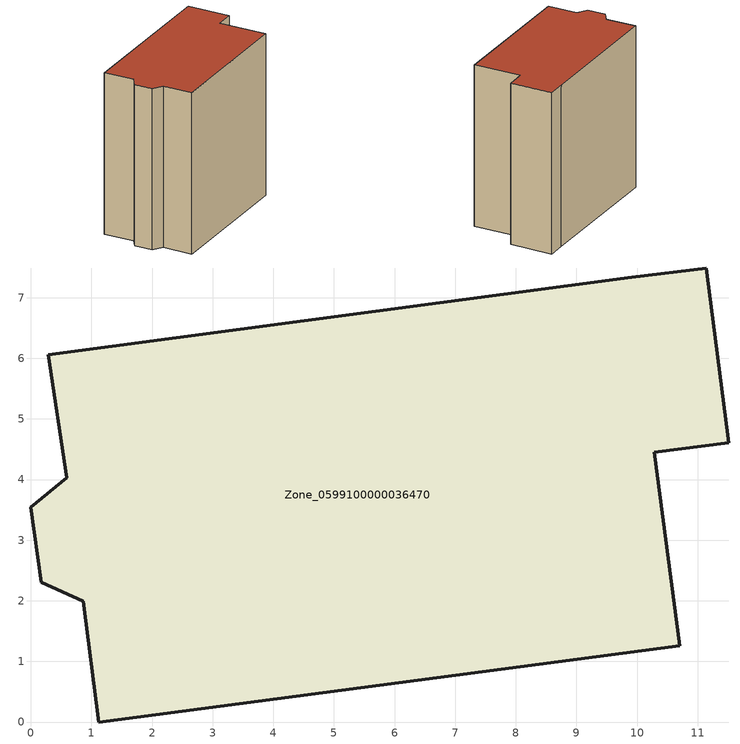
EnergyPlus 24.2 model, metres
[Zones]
Zone_0599100000036470
 floor ground (C_G): 10.28,4.45 10.7,1.26 1.12,0 0.86,1.99 0.17,2.31 0,3.54 0.59,4.03 0.29,6.06 9.91,7.34 11.14,7.49 11.51,4.61 z0
 wall outside (C_F): 0.59,4.03 0,3.54 0.17,2.31 0.86,1.99 1.12,0 10.7,1.26 10.28,4.45 11.51,4.61 11.14,7.49 9.91,7.34 0.29,6.06 0.59,4.03 z0:11.08
 roof outside (C_R): 9.91,7.34 0.29,6.06 0.59,4.03 0,3.54 0.17,2.31 0.86,1.99 1.12,0 10.7,1.26 10.28,4.45 11.51,4.61 11.14,7.49 z11.08
[BUILDING]
Pand.0599100000036470: North Axis=0; Terrain=City; Loads Convergence Tolerance Value=0.04; Temperature Convergence Tolerance Value=0.4; Solar Distribution=FullExterior; Maximum Number of Warmup Days=25; Minimum Number of Warmup Days=1
[Site:Location]
Rotterdam.The.Hague.AP_ZH_NLD Design_Conditions: Latitude=51.96; Longitude=4.45; Time Zone=1; Elevation=-4.5
[SITE:GROUNDTEMPERATURE:BUILDINGSURFACE]
18, 18, 18, 18, 18, 18, 18, 18, 18, 18, 18, 18
[MATERIAL] Thermal Absorptance=0.9; Solar Absorptance=0.7; Visible Absorptance=0.7
Name | Roughness | Thickness | Conductivity | Density | Specific Heat
G.TC.1946 | MediumSmooth | 0.15 | 1 | 540 | 1210
F.TC.1946 | Rough | 0.3 | 0.857143 | 1920 | 840
R.TC.1946 | MediumRough | 0.2 | 0.909091 | 1500 | 1000
[CONSTRUCTION]
C_G: G.TC.1946
C_F: F.TC.1946
C_R: R.TC.1946
[ZONE]
Zone_0599100000036470: Type=1; Multiplier=1; Ceiling Height=Autocalculate; Volume=Autocalculate; Floor Area=autocalculate; Part of Total Floor Area=Yes
[ZONEINFILTRATION:DESIGNFLOWRATE]
Infil_Zone_0599100000036470: Zone or ZoneList or Space or SpaceList=Zone_0599100000036470; Schedule=AlwaysOn; Design Flow Rate Calculation Method=Flow/Area; Flow Rate per Floor Area=0.003; Constant Term Coefficient=1; Temperature Term Coefficient=0; Velocity Term Coefficient=0; Velocity Squared Term Coefficient=0
[HVACTEMPLATE:ZONE:IDEALLOADSAIRSYSTEM]
Zone_0599100000036470: Maximum Heating Supply Air Temperature=50; Minimum Cooling Supply Air Temperature=13; Maximum Heating Supply Air Humidity Ratio=0.0156; Minimum Cooling Supply Air Humidity Ratio=0.0077; Heating Limit=NoLimit; Cooling Limit=NoLimit; Dehumidification Control Type=ConstantSensibleHeatRatio; Cooling Sensible Heat Ratio=0.7; Dehumidification Setpoint=60; Humidification Control Type=None; Humidification Setpoint=30; Outdoor Air Method=None; Outdoor Air Flow Rate per Person=0.00944; Outdoor Air Flow Rate per Zone Floor Area=0; Outdoor Air Flow Rate per Zone=0; Demand Controlled Ventilation Type=None; Outdoor Air Economizer Type=NoEconomizer; Heat Recovery Type=None; Sensible Heat Recovery Effectiveness=0.7; Latent Heat Recovery Effectiveness=0.65
[ZONECONTROL:THERMOSTAT]
ThermostatControl_Zone_0599100000036470: Zone or ZoneList=Zone_0599100000036470; Control Type Schedule=DualSetpointControlType; Control 1=Thermostat_Zone_0599100000036470; Temperature Difference Between Cutout And Setpoint=0
[THERMOSTATSETPOINT:DUALSETPOINT]
Thermostat_Zone_0599100000036470: Heating Setpoint Temperature Schedule=HeatingSetpoint_Zone_0599100000036470; Cooling Setpoint Temperature Schedule=CoolingSetpoint_Zone_0599100000036470
[SCHEDULE:COMPACT]
HeatingSetpoint_Zone_0599100000036470: Through: 12/31, For: AllDays, Until: 24:00, 21
CoolingSetpoint_Zone_0599100000036470: Through: 12/31, For: AllDays, Until: 24:00, 24
DualSetpointControlType: Through: 12/31, For: AllDays, Until: 24:00, 4
AlwaysOn: Through: 12/31, For: AllDays, Until: 24:00, 1
